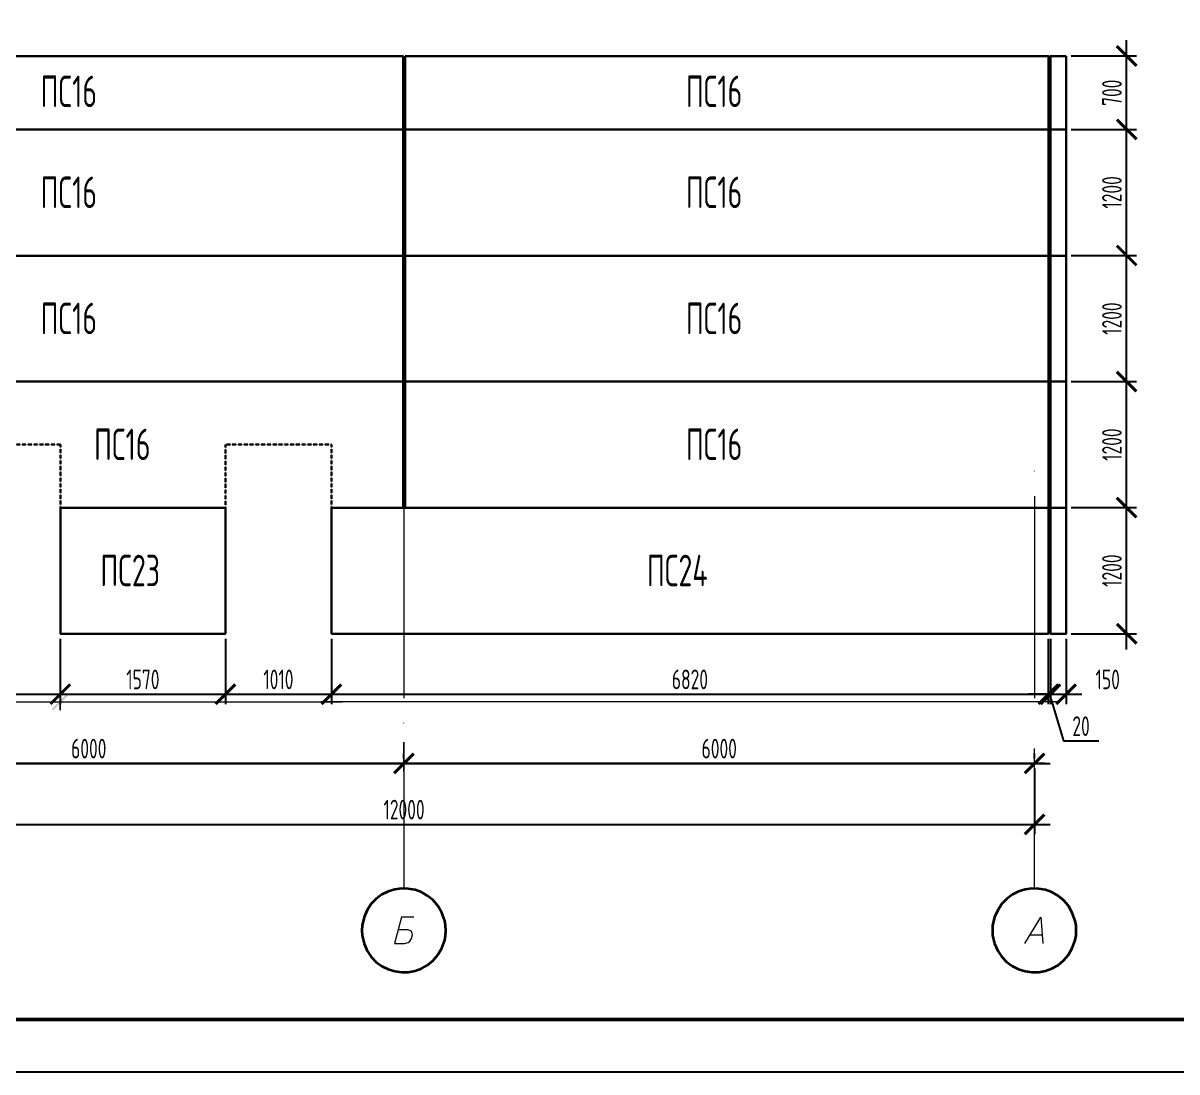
# Model space of a CAD drawing. Header units: millimetres. Extents: x 148937 to 2048786, y 870 to 351006.
# Drawn here: x 656503 to 667485, y 226991 to 236980 of the extents above; entities that cross this region are included whole.
import ezdxf
from ezdxf.enums import TextEntityAlignment as Align

# ---------------------------------------------------------------- set-up
doc = ezdxf.new("R2010")
doc.units = ezdxf.units.MM
doc.linetypes.add('_ШТР__2__1_', pattern=[3, 2, -1])
doc.layers.get('Defpoints').update_dxf_attribs({"color": 4})
doc.layers.add('PDF _Геометрия', color=7, linetype='Continuous')
doc.layers.add('PDF _Сплошная заливка', color=7, linetype='Continuous', true_color=0x007eff)
doc.layers.add('Размер', color=72, linetype='Continuous', lineweight=0)
doc.layers.add('Текстовые примечания', color=52, linetype='Continuous', lineweight=25)
doc.styles.add('_PP_Text Style', font='cs_gost2304.shx', dxfattribs={"width": 0.8})
doc.styles.add('М2.5', font='isocpeui.ttf', dxfattribs={"height": 2.5})
doc.styles.add('М3', font='isocpeui.ttf', dxfattribs={"height": 3})
doc.dimstyles.new('_PP_DIM Style', dxfattribs={"dimtxt": 2.5, "dimasz": 2.5, "dimexe": 1.25, "dimexo": 0.625, "dimtad": 1, "dimdec": 0, "dimrnd": 0.001, "dimtxsty": '_PP_Text Style', "dimblk": 'ARCHTICK', "dimcen": 2.5, "dimdle": 2, "dimadec": 0, "dimazin": 2, "dimtfac": 0.75, "dimtdec": 0, "dimtmove": 1, "dimatfit": 3, "dimfxl": 1, "dimtfill": 1, "dimtolj": 1, "dimarcsym": 0})

# ---------------------------------------------------------------- blocks, each defined once
blk = doc.blocks.new('_ArchTick')
at = {"color": 0, "linetype": 'ByBlock', "const_width": 0.15}
blk.add_lwpolyline([(-0.5, -0.5), (0.5, 0.5)], dxfattribs=at)
blk = doc.blocks.new('*D303')
at = {"layer": 'Defpoints', "color": 0, "ltscale": 75, "transparency": 16777216}
for p in [(666431, 232365), (667007, 232365), (666431, 231164)]:
    blk.add_point(p, dxfattribs=at)
at = {"layer": 'Размер', "color": 0, "lineweight": -2, "ltscale": 75, "transparency": 16777216}
for p, q in [((667007, 231014), (667007, 232515)), ((666478, 232365), (667101, 232365)), ((666478, 231164), (667101, 231164))]:
    blk.add_line(p, q, dxfattribs=at)
at = {"layer": 'Размер', "color": 0, "lineweight": -2, "ltscale": 75, "transparency": 16777216, "xscale": 187.5, "yscale": 187.5, "zscale": 187.5}
for p, rotation in [((667007, 232365), 90), ((667007, 231164), 270)]:
    blk.add_blockref('_ArchTick', p, dxfattribs=dict(at, rotation=rotation))
at = {"layer": 'Размер', "color": 0, "ltscale": 75, "transparency": 16777216, "insert": (666867, 231765), "char_height": 187.5, "attachment_point": 5, "rotation": 90, "style": '_PP_Text Style', "bg_fill": 3, "box_fill_scale": 1.1, "bg_fill_color": 256, "bg_fill_true_color": 13158600, "bg_fill_transparency": 0}
blk.add_mtext('\\A1;1200', dxfattribs=at)
blk = doc.blocks.new('*D304')
at = {"layer": 'Defpoints', "color": 0, "ltscale": 75, "transparency": 16777216}
for p in [(666431, 233565), (667007, 233565), (666431, 232365)]:
    blk.add_point(p, dxfattribs=at)
at = {"layer": 'Размер', "color": 0, "lineweight": -2, "ltscale": 75, "transparency": 16777216}
for p, q in [((667007, 232215), (667007, 233715)), ((666478, 233565), (667101, 233565)), ((666478, 232365), (667101, 232365))]:
    blk.add_line(p, q, dxfattribs=at)
at = {"layer": 'Размер', "color": 0, "lineweight": -2, "ltscale": 75, "transparency": 16777216, "xscale": 187.5, "yscale": 187.5, "zscale": 187.5}
for p, rotation in [((667007, 233565), 90), ((667007, 232365), 270)]:
    blk.add_blockref('_ArchTick', p, dxfattribs=dict(at, rotation=rotation))
at = {"layer": 'Размер', "color": 0, "ltscale": 75, "transparency": 16777216, "insert": (666867, 232965), "char_height": 187.5, "attachment_point": 5, "rotation": 90, "style": '_PP_Text Style', "bg_fill": 3, "box_fill_scale": 1.1, "bg_fill_color": 256, "bg_fill_true_color": 13158600, "bg_fill_transparency": 0}
blk.add_mtext('\\A1;1200', dxfattribs=at)
blk = doc.blocks.new('*D305')
at = {"layer": 'Defpoints', "color": 0, "ltscale": 75, "transparency": 16777216}
for p in [(666431, 234766), (667007, 234766), (666431, 233565)]:
    blk.add_point(p, dxfattribs=at)
at = {"layer": 'Размер', "color": 0, "lineweight": -2, "ltscale": 75, "transparency": 16777216}
for p, q in [((667007, 233415), (667007, 234916)), ((666478, 234766), (667101, 234766)), ((666478, 233565), (667101, 233565))]:
    blk.add_line(p, q, dxfattribs=at)
at = {"layer": 'Размер', "color": 0, "lineweight": -2, "ltscale": 75, "transparency": 16777216, "xscale": 187.5, "yscale": 187.5, "zscale": 187.5}
for p, rotation in [((667007, 234766), 90), ((667007, 233565), 270)]:
    blk.add_blockref('_ArchTick', p, dxfattribs=dict(at, rotation=rotation))
at = {"layer": 'Размер', "color": 0, "ltscale": 75, "transparency": 16777216, "insert": (666867, 234165), "char_height": 187.5, "attachment_point": 5, "rotation": 90, "style": '_PP_Text Style', "bg_fill": 3, "box_fill_scale": 1.1, "bg_fill_color": 256, "bg_fill_true_color": 13158600, "bg_fill_transparency": 0}
blk.add_mtext('\\A1;1200', dxfattribs=at)
blk = doc.blocks.new('*D306')
at = {"layer": 'Defpoints', "color": 0, "ltscale": 75, "transparency": 16777216}
for p in [(666431, 235967), (667007, 235967), (666431, 234766)]:
    blk.add_point(p, dxfattribs=at)
at = {"layer": 'Размер', "color": 0, "lineweight": -2, "ltscale": 75, "transparency": 16777216}
for p, q in [((667007, 234616), (667007, 236117)), ((666478, 235967), (667101, 235967)), ((666478, 234766), (667101, 234766))]:
    blk.add_line(p, q, dxfattribs=at)
at = {"layer": 'Размер', "color": 0, "lineweight": -2, "ltscale": 75, "transparency": 16777216, "xscale": 187.5, "yscale": 187.5, "zscale": 187.5}
for p, rotation in [((667007, 235967), 90), ((667007, 234766), 270)]:
    blk.add_blockref('_ArchTick', p, dxfattribs=dict(at, rotation=rotation))
at = {"layer": 'Размер', "color": 0, "ltscale": 75, "transparency": 16777216, "insert": (666867, 235367), "char_height": 187.5, "attachment_point": 5, "rotation": 90, "style": '_PP_Text Style', "bg_fill": 3, "box_fill_scale": 1.1, "bg_fill_color": 256, "bg_fill_true_color": 13158600, "bg_fill_transparency": 0}
blk.add_mtext('\\A1;1200', dxfattribs=at)
blk = doc.blocks.new('*D307')
at = {"layer": 'Defpoints', "color": 0, "ltscale": 75, "transparency": 16777216}
for p in [(666431, 236666), (667007, 236666), (666431, 235967)]:
    blk.add_point(p, dxfattribs=at)
at = {"layer": 'Размер', "color": 0, "lineweight": -2, "ltscale": 75, "transparency": 16777216}
for p, q in [((667007, 235817), (667007, 236816)), ((666478, 236666), (667101, 236666)), ((666478, 235967), (667101, 235967))]:
    blk.add_line(p, q, dxfattribs=at)
at = {"layer": 'Размер', "color": 0, "lineweight": -2, "ltscale": 75, "transparency": 16777216, "xscale": 187.5, "yscale": 187.5, "zscale": 187.5}
for p, rotation in [((667007, 236666), 90), ((667007, 235967), 270)]:
    blk.add_blockref('_ArchTick', p, dxfattribs=dict(at, rotation=rotation))
at = {"layer": 'Размер', "color": 0, "ltscale": 75, "transparency": 16777216, "insert": (666867, 236316), "char_height": 187.5, "attachment_point": 5, "rotation": 90, "style": '_PP_Text Style', "bg_fill": 3, "box_fill_scale": 1.1, "bg_fill_color": 256, "bg_fill_true_color": 13158600, "bg_fill_transparency": 0}
blk.add_mtext('\\A1;700', dxfattribs=at)
blk = doc.blocks.new('*D252')
at = {"layer": 'Defpoints', "color": 0, "ltscale": 75, "transparency": 16777216}
for p in [(654128, 229931), (660128, 229929), (660128, 229929)]:
    blk.add_point(p, dxfattribs=at)
at = {"layer": 'Размер', "color": 0, "lineweight": -2, "ltscale": 75, "transparency": 16777216}
for p, q in [((660128, 229976), (660128, 230023)), ((653978, 229929), (660278, 229929)), ((654128, 229884), (654128, 229836))]:
    blk.add_line(p, q, dxfattribs=at)
at = {"layer": 'Размер', "color": 0, "lineweight": -2, "ltscale": 75, "transparency": 16777216, "xscale": 187.5, "yscale": 187.5, "zscale": 187.5, "rotation": 180}
blk.add_blockref('_ArchTick', (654128, 229929), dxfattribs=at)
at = {"layer": 'Размер', "color": 0, "lineweight": -2, "ltscale": 75, "transparency": 16777216, "xscale": 187.5, "yscale": 187.5, "zscale": 187.5}
blk.add_blockref('_ArchTick', (660128, 229929), dxfattribs=at)
at = {"layer": 'Размер', "color": 0, "ltscale": 75, "transparency": 16777216, "insert": (657128, 230070), "char_height": 187.5, "attachment_point": 5, "style": '_PP_Text Style', "bg_fill": 3, "box_fill_scale": 1.1, "bg_fill_color": 256, "bg_fill_true_color": 13158600, "bg_fill_transparency": 0}
blk.add_mtext('\\A1;6000', dxfattribs=at)
blk = doc.blocks.new('*D308')
at = {"layer": 'Defpoints', "color": 0, "ltscale": 75, "transparency": 16777216}
for p in [(660128, 229929), (666130, 229929), (666130, 229929)]:
    blk.add_point(p, dxfattribs=at)
at = {"layer": 'Размер', "color": 0, "lineweight": -2, "ltscale": 75, "transparency": 16777216}
for p, q in [((660128, 229976), (660128, 230023)), ((666130, 229976), (666130, 230023)), ((659978, 229929), (666280, 229929))]:
    blk.add_line(p, q, dxfattribs=at)
at = {"layer": 'Размер', "color": 0, "lineweight": -2, "ltscale": 75, "transparency": 16777216, "xscale": 187.5, "yscale": 187.5, "zscale": 187.5, "rotation": 180}
blk.add_blockref('_ArchTick', (660128, 229929), dxfattribs=at)
at = {"layer": 'Размер', "color": 0, "lineweight": -2, "ltscale": 75, "transparency": 16777216, "xscale": 187.5, "yscale": 187.5, "zscale": 187.5}
blk.add_blockref('_ArchTick', (666130, 229929), dxfattribs=at)
at = {"layer": 'Размер', "color": 0, "ltscale": 75, "transparency": 16777216, "insert": (663129, 230070), "char_height": 187.5, "attachment_point": 5, "style": '_PP_Text Style', "bg_fill": 3, "box_fill_scale": 1.1, "bg_fill_color": 256, "bg_fill_true_color": 13158600, "bg_fill_transparency": 0}
blk.add_mtext('\\A1;6000', dxfattribs=at)
blk = doc.blocks.new('*D309')
at = {"layer": 'Defpoints', "color": 0, "ltscale": 75, "transparency": 16777216}
for p in [(654128, 229929), (666130, 229929), (666130, 229348)]:
    blk.add_point(p, dxfattribs=at)
at = {"layer": 'Размер', "color": 0, "lineweight": -2, "ltscale": 75, "transparency": 16777216}
for p, q in [((654128, 229882), (654128, 229254)), ((666130, 229882), (666130, 229254)), ((653978, 229348), (666280, 229348))]:
    blk.add_line(p, q, dxfattribs=at)
at = {"layer": 'Размер', "color": 0, "lineweight": -2, "ltscale": 75, "transparency": 16777216, "xscale": 187.5, "yscale": 187.5, "zscale": 187.5, "rotation": 180}
blk.add_blockref('_ArchTick', (654128, 229348), dxfattribs=at)
at = {"layer": 'Размер', "color": 0, "lineweight": -2, "ltscale": 75, "transparency": 16777216, "xscale": 187.5, "yscale": 187.5, "zscale": 187.5}
blk.add_blockref('_ArchTick', (666130, 229348), dxfattribs=at)
at = {"layer": 'Размер', "color": 0, "ltscale": 75, "transparency": 16777216, "insert": (660129, 229489), "char_height": 187.5, "attachment_point": 5, "style": '_PP_Text Style', "bg_fill": 3, "box_fill_scale": 1.1, "bg_fill_color": 256, "bg_fill_true_color": 13158600, "bg_fill_transparency": 0}
blk.add_mtext('\\A1;12000', dxfattribs=at)
blk = doc.blocks.new('*D312')
at = {"layer": 'Defpoints', "color": 0, "ltscale": 75, "transparency": 16777216}
for p in [(658428, 231164), (659438, 231164), (659438, 230588)]:
    blk.add_point(p, dxfattribs=at)
at = {"layer": 'Размер', "color": 0, "lineweight": -2, "ltscale": 75, "transparency": 16777216}
for p, q in [((658428, 231117), (658428, 230494)), ((659438, 231117), (659438, 230494)), ((658278, 230588), (659588, 230588))]:
    blk.add_line(p, q, dxfattribs=at)
at = {"layer": 'Размер', "color": 0, "lineweight": -2, "ltscale": 75, "transparency": 16777216, "xscale": 187.5, "yscale": 187.5, "zscale": 187.5, "rotation": 180}
blk.add_blockref('_ArchTick', (658428, 230588), dxfattribs=at)
at = {"layer": 'Размер', "color": 0, "lineweight": -2, "ltscale": 75, "transparency": 16777216, "xscale": 187.5, "yscale": 187.5, "zscale": 187.5}
blk.add_blockref('_ArchTick', (659438, 230588), dxfattribs=at)
at = {"layer": 'Размер', "color": 0, "ltscale": 75, "transparency": 16777216, "insert": (658933, 230729), "char_height": 187.5, "attachment_point": 5, "style": '_PP_Text Style', "bg_fill": 3, "box_fill_scale": 1.1, "bg_fill_color": 256, "bg_fill_true_color": 13158600, "bg_fill_transparency": 0}
blk.add_mtext('\\A1;1010', dxfattribs=at)
blk = doc.blocks.new('*D313')
at = {"layer": 'Defpoints', "color": 0, "ltscale": 75, "transparency": 16777216}
for p in [(659438, 231164), (666261, 231164), (666261, 230588)]:
    blk.add_point(p, dxfattribs=at)
at = {"layer": 'Размер', "color": 0, "lineweight": -2, "ltscale": 75, "transparency": 16777216}
for p, q in [((659438, 231117), (659438, 230494)), ((666261, 231117), (666261, 230494)), ((659288, 230588), (666411, 230588))]:
    blk.add_line(p, q, dxfattribs=at)
at = {"layer": 'Размер', "color": 0, "lineweight": -2, "ltscale": 75, "transparency": 16777216, "xscale": 187.5, "yscale": 187.5, "zscale": 187.5, "rotation": 180}
blk.add_blockref('_ArchTick', (659438, 230588), dxfattribs=at)
at = {"layer": 'Размер', "color": 0, "lineweight": -2, "ltscale": 75, "transparency": 16777216, "xscale": 187.5, "yscale": 187.5, "zscale": 187.5}
blk.add_blockref('_ArchTick', (666261, 230588), dxfattribs=at)
at = {"layer": 'Размер', "color": 0, "ltscale": 75, "transparency": 16777216, "insert": (662850, 230729), "char_height": 187.5, "attachment_point": 5, "style": '_PP_Text Style', "bg_fill": 3, "box_fill_scale": 1.1, "bg_fill_color": 256, "bg_fill_true_color": 13158600, "bg_fill_transparency": 0}
blk.add_mtext('\\A1;6820', dxfattribs=at)
blk = doc.blocks.new('*D314')
at = {"layer": 'Defpoints', "color": 0, "ltscale": 75, "transparency": 16777216}
for p in [(666261, 231164), (666281, 231164), (666281, 230588)]:
    blk.add_point(p, dxfattribs=at)
at = {"layer": 'Размер', "color": 0, "lineweight": -2, "ltscale": 75, "transparency": 16777216}
for p, q in [((666261, 231117), (666261, 230494)), ((666281, 231117), (666281, 230494)), ((666261, 230588), (666074, 230588)), ((666261, 230588), (666281, 230588)), ((666261, 230588), (666281, 230588)), ((666271, 230588), (666405, 230143)), ((666281, 230588), (666468, 230588)), ((666405, 230143), (666741, 230143))]:
    blk.add_line(p, q, dxfattribs=at)
at = {"layer": 'Размер', "color": 0, "lineweight": -2, "ltscale": 75, "transparency": 16777216, "xscale": 187.5, "yscale": 187.5, "zscale": 187.5}
blk.add_blockref('_ArchTick', (666261, 230588), dxfattribs=at)
at = {"layer": 'Размер', "color": 0, "lineweight": -2, "ltscale": 75, "transparency": 16777216, "xscale": 187.5, "yscale": 187.5, "zscale": 187.5, "rotation": 180}
blk.add_blockref('_ArchTick', (666281, 230588), dxfattribs=at)
at = {"layer": 'Размер', "color": 0, "ltscale": 75, "transparency": 16777216, "insert": (666573, 230284), "char_height": 187.5, "attachment_point": 5, "style": '_PP_Text Style', "bg_fill": 3, "box_fill_scale": 1.1, "bg_fill_color": 256, "bg_fill_true_color": 13158600, "bg_fill_transparency": 0}
blk.add_mtext('\\A1;20', dxfattribs=at)
blk = doc.blocks.new('*D254')
at = {"layer": 'Defpoints', "color": 0, "ltscale": 75, "transparency": 16777216}
for p in [(666281, 231164), (666431, 231164), (666431, 230588)]:
    blk.add_point(p, dxfattribs=at)
at = {"layer": 'Размер', "color": 0, "lineweight": -2, "ltscale": 75, "transparency": 16777216}
for p, q in [((666281, 231117), (666281, 230494)), ((666431, 231117), (666431, 230494)), ((666131, 230588), (666581, 230588))]:
    blk.add_line(p, q, dxfattribs=at)
at = {"layer": 'Размер', "color": 0, "lineweight": -2, "ltscale": 75, "transparency": 16777216, "xscale": 187.5, "yscale": 187.5, "zscale": 187.5, "rotation": 180}
blk.add_blockref('_ArchTick', (666281, 230588), dxfattribs=at)
at = {"layer": 'Размер', "color": 0, "lineweight": -2, "ltscale": 75, "transparency": 16777216, "xscale": 187.5, "yscale": 187.5, "zscale": 187.5}
blk.add_blockref('_ArchTick', (666431, 230588), dxfattribs=at)
at = {"layer": 'Размер', "color": 0, "ltscale": 75, "transparency": 16777216, "insert": (666827, 230729), "char_height": 187.5, "attachment_point": 5, "style": '_PP_Text Style', "bg_fill": 3, "box_fill_scale": 1.1, "bg_fill_color": 256, "bg_fill_true_color": 13158600, "bg_fill_transparency": 0}
blk.add_mtext('\\A1;150', dxfattribs=at)
blk = doc.blocks.new('*D315')
at = {"layer": 'Defpoints', "color": 0, "ltscale": 75, "transparency": 16777216}
for p in [(654547, 231164), (656857, 231164), (656857, 230588)]:
    blk.add_point(p, dxfattribs=at)
at = {"layer": 'Размер', "color": 0, "lineweight": -2, "ltscale": 75, "transparency": 16777216}
for p, q in [((654547, 231117), (654547, 230494)), ((656857, 231117), (656857, 230494)), ((654397, 230588), (657007, 230588))]:
    blk.add_line(p, q, dxfattribs=at)
at = {"layer": 'Размер', "color": 0, "lineweight": -2, "ltscale": 75, "transparency": 16777216, "xscale": 187.5, "yscale": 187.5, "zscale": 187.5, "rotation": 180}
blk.add_blockref('_ArchTick', (654547, 230588), dxfattribs=at)
at = {"layer": 'Размер', "color": 0, "lineweight": -2, "ltscale": 75, "transparency": 16777216, "xscale": 187.5, "yscale": 187.5, "zscale": 187.5}
blk.add_blockref('_ArchTick', (656857, 230588), dxfattribs=at)
at = {"layer": 'Размер', "color": 0, "ltscale": 75, "transparency": 16777216, "insert": (655702, 230729), "char_height": 187.5, "attachment_point": 5, "style": '_PP_Text Style', "bg_fill": 3, "box_fill_scale": 1.1, "bg_fill_color": 256, "bg_fill_true_color": 13158600, "bg_fill_transparency": 0}
blk.add_mtext('\\A1;2310', dxfattribs=at)
blk = doc.blocks.new('*D316')
at = {"layer": 'Defpoints', "color": 0, "ltscale": 75, "transparency": 16777216}
for p in [(656857, 231164), (658428, 231164), (658428, 230588)]:
    blk.add_point(p, dxfattribs=at)
at = {"layer": 'Размер', "color": 0, "lineweight": -2, "ltscale": 75, "transparency": 16777216}
for p, q in [((656857, 231117), (656857, 230494)), ((658428, 231117), (658428, 230494)), ((656707, 230588), (658578, 230588))]:
    blk.add_line(p, q, dxfattribs=at)
at = {"layer": 'Размер', "color": 0, "lineweight": -2, "ltscale": 75, "transparency": 16777216, "xscale": 187.5, "yscale": 187.5, "zscale": 187.5, "rotation": 180}
blk.add_blockref('_ArchTick', (656857, 230588), dxfattribs=at)
at = {"layer": 'Размер', "color": 0, "lineweight": -2, "ltscale": 75, "transparency": 16777216, "xscale": 187.5, "yscale": 187.5, "zscale": 187.5}
blk.add_blockref('_ArchTick', (658428, 230588), dxfattribs=at)
at = {"layer": 'Размер', "color": 0, "ltscale": 75, "transparency": 16777216, "insert": (657643, 230729), "char_height": 187.5, "attachment_point": 5, "style": '_PP_Text Style', "bg_fill": 3, "box_fill_scale": 1.1, "bg_fill_color": 256, "bg_fill_true_color": 13158600, "bg_fill_transparency": 0}
blk.add_mtext('\\A1;1570', dxfattribs=at)
blk = doc.blocks.new('*U427')
blk.add_lwpolyline([(0, 0), (594, 0), (594, 420), (0, 420)], close=True)
at = {"const_width": 0.35}
blk.add_lwpolyline([(20, 5), (589, 5), (589, 415), (20, 415)], close=True, dxfattribs=at)
at = {"style": 'М2.5'}
for tag, height, p in [('ГРАФА_ЗАКАЗЧИК', 2.5, (474.05, 55)), ('ГРАФА_10Ф3-1', 2.5, (405, 32.5)), ('ГРАФА_13Ф3-1', 2.5, (460, 32.5)), ('ГРАФА_10Ф3-2', 2.5, (405, 27.5)), ('ГРАФА_13Ф3-2', 2.5, (460, 27.5)), ('ГРАФА_10Ф3-3', 2.5, (405, 22.5)), ('ГРАФА_13Ф3-3', 2.5, (460, 22.5)), ('ГРАФА_10Ф3-4', 2.5, (405, 17.5)), ('ГРАФА_13Ф3-4', 2.5, (460, 17.5)), ('ГРАФА_10Ф3-5', 2.5, (405, 12.5)), ('ГРАФА_13Ф3-5', 2.5, (460, 12.5)), ('ГРАФА_10Ф3-6', 2.5, (405, 7.5)), ('ГРАФА_13Ф3-6', 2.5, (460, 7.5)), ('СВОЙСТВА_2', 3, (549.57, 2.5)), ('ФОРМАТ', 3, (527.51, 2.5))]:
    blk.add_attdef(tag, text='', height=height, dxfattribs=at).set_placement(p, align=Align.MIDDLE_LEFT)
at = {"style": 'М3'}
for tag, p in [('ГРАФА_1Ф3', (529, 55)), ('ГРАФА_6Ф3', (546.5, 25)), ('ГРАФА_7Ф3', (562.5, 25)), ('ГРАФА_8Ф3', (580, 25))]:
    blk.add_attdef(tag, text='', height=3, dxfattribs=at).set_placement(p, align=Align.MIDDLE_CENTER)
at = {"lineweight": 30, "flags": 104}
for tag, height, p in [('ГРАФА_2Ф3', 2.4, (529, 42.5)), ('ГРАФА_3Ф3', 2.5, (504, 27.5)), ('ГРАФА_4Ф3', 2.5, (504, 12.5))]:
    blk.add_attdef(tag, text='', height=height, dxfattribs=at).set_placement(p, align=Align.MIDDLE_CENTER)

msp = doc.modelspace()

# ---------------------------------------------------------------- linework, layer by layer
at = {"layer": 'PDF _Геометрия', "color": 7, "lineweight": 30}
for points in [[(653997.13572, 236665.62297), (653997.13572, 235965.05002), (660119.62792, 235965.05002), (660119.62792, 236665.62297)], [(660138.96812, 236665.62297), (660138.96812, 235965.05002), (666261.46031, 235965.05002), (666261.46031, 236665.62297)], [(666431.23292, 236665.62297), (666431.23292, 235965.05002), (666280.80314, 235965.05002), (666280.80314, 236665.62297)], [(653997.13572, 235965.04975), (653997.13572, 234763.76046), (660119.62792, 234763.76046), (660119.62792, 235965.04975)], [(660138.96812, 235965.04975), (660138.96812, 234763.76046), (666261.46031, 234763.76046), (666261.46031, 235965.04975)], [(666431.23292, 235965.04975), (666431.23292, 234763.76046), (666280.80314, 234763.76046), (666280.80314, 235965.04975)], [(653997.13572, 234763.76006), (653997.13572, 233564.6198), (660119.62792, 233564.6198), (660119.62792, 234763.76006)], [(660138.96812, 234763.76006), (660138.96812, 233564.6198), (666261.46031, 233564.6198), (666261.46031, 234763.76006)], [(666431.23292, 234763.76006), (666431.23292, 233564.6198), (666280.80314, 233564.6198), (666280.80314, 234763.76006)], [(660138.96812, 233564.62062), (660138.96812, 232363.33133), (666261.46031, 232363.33133), (666261.46031, 233564.62062)], [(666431.23292, 233564.62062), (666431.23292, 232363.33133), (666280.80314, 232363.33133), (666280.80314, 233564.62062)], [(656857.45005, 232363.33094), (656857.45005, 231164.19068), (658428.36681, 231164.19068), (658428.36681, 232363.33094)], [(659438.39741, 232363.33094), (659438.39741, 231164.19068), (666261.46252, 231164.19068), (666261.46252, 232363.33094)], [(666431.23292, 232363.33094), (666431.23292, 231164.19068), (666280.80314, 231164.19068), (666280.80314, 232363.33094)]]:
    msp.add_lwpolyline(points, close=True, dxfattribs=at)
at = {"layer": 'PDF _Геометрия', "color": 7, "lineweight": 5}
for points in [[(660128.22576, 234288.8318), (660128.22576, 232954.3048)], [(660128.22576, 232713.61669), (660128.22576, 232715.76568)], [(666130.37248, 232713.61669), (666130.37248, 232715.76568)], [(660128.22576, 232472.93014), (660128.22576, 230551.72696)], [(666130.37248, 232472.93014), (666130.37248, 230551.72696)], [(660127.0532, 230313.34593), (660127.0532, 230315.49452)]]:
    msp.add_lwpolyline(points, dxfattribs=at)
at = {"layer": 'PDF _Геометрия', "color": 7, "lineweight": 30}
for points in [[(659438.39741, 232363.33133), (660119.62942, 232363.33133), (660119.62942, 233564.62062), (653997.13737, 233564.62062), (653997.13737, 232363.33133), (654547.28057, 232363.33133)], [(656857.45005, 232363.33133), (658428.36681, 232363.33133)], [(656857.45005, 231164.19068), (656857.45005, 232363.33094)], [(658428.36884, 232363.33094), (658428.36884, 231164.19068)], [(659438.39741, 231164.19068), (659438.39741, 232363.33094)]]:
    msp.add_lwpolyline(points, dxfattribs=at)
at = {"layer": 'PDF _Геометрия', "color": 7, "linetype": '_ШТР__2__1_', "lineweight": 30}
for points in [[(656857.45005, 232363.33094), (656857.45005, 232965.05003), (654547.2784, 232965.05003), (654547.2784, 232363.33094)], [(659438.39741, 232363.33094), (659438.39741, 232965.05003), (658428.36884, 232965.05003), (658428.36884, 232363.33094)]]:
    msp.add_lwpolyline(points, dxfattribs=at)
at = {"layer": 'PDF _Геометрия', "color": 7, "lineweight": 9}
msp.add_lwpolyline([(660128.22576, 229851.15306), (660128.22576, 230130.52266)], close=True, dxfattribs=at)
at = {"layer": 'PDF _Геометрия', "color": 7, "lineweight": 15}
for points in [[(660221.58762, 228463.40381), (660103.41479, 228463.40381), (660036.80828, 228214.16656), (660133.49514, 228214.16656), (660167.87269, 228224.90954), (660182.91287, 228237.80113), (660200.10165, 228261.43569), (660208.69604, 228295.81324), (660204.39884, 228321.59641), (660197.95305, 228332.33939), (660167.87269, 228345.23098), (660071.18583, 228345.23098)], [(666037.84118, 228214.16687), (666190.39156, 228463.40411), (666209.72894, 228214.16687)], [(666091.5561, 228295.81351), (666198.98595, 228295.81351)]]:
    msp.add_lwpolyline(points, dxfattribs=at)
at = {"layer": 'PDF _Геометрия', "color": 7, "lineweight": 35}
for points in [[(659729.55961, 228386.05502), (659727.41102, 228338.78588), (659729.55961, 228291.51675)], [(660515.9461, 228246.39621), (660524.54049, 228291.51675), (660526.68909, 228338.78588), (660524.54049, 228386.05502), (660515.9461, 228431.17555)], [(665730.59374, 228386.05502), (665728.44514, 228338.78588), (665730.59374, 228291.51675)], [(666516.98023, 228246.39621), (666525.57461, 228291.51675), (666527.72321, 228338.78588), (666525.57461, 228386.05502), (666516.98023, 228431.17555)]]:
    msp.add_lwpolyline(points, dxfattribs=at)
for points in [[(660515.9461, 228431.17555), (660398.2388, 228864.15365), (659797.88503, 228828.88085), (659729.55961, 228386.05502)], [(666516.98023, 228431.17555), (666399.27292, 228864.15365), (665798.91916, 228828.88085), (665730.59374, 228386.05502)], [(659729.55961, 228291.51675), (659797.88503, 227848.69092), (660398.2388, 227813.41812), (660515.9461, 228246.39621)], [(665730.59374, 228291.51675), (665798.91916, 227848.69092), (666399.27292, 227813.41812), (666516.98023, 228246.39621)]]:
    msp.add_open_spline(points, degree=3, dxfattribs=at)
at = {"layer": 'PDF _Сплошная заливка', "color": 7, "lineweight": 9, "transparency": 33554559}
for points in [[(660196.99086, 230014.47718), (660061.60406, 229846.85542), (660046.56108, 229864.04739)], [(660046.56283, 229864.04696), (660061.60581, 229846.85498), (660196.99261, 230014.47674)], [(660061.60301, 229846.85568), (660196.98981, 230014.47744), (660212.03279, 229997.28546)], [(660212.03541, 229997.2859), (660196.99243, 230014.47788), (660061.60563, 229846.85612)]]:
    msp.add_solid(points, dxfattribs=at)

# ---------------------------------------------------------------- texts
at = {"layer": 'Текстовые примечания', "color": 7, "ltscale": 75, "char_height": 300, "attachment_point": 5, "style": '_PP_Text Style'}
for s, insert in [('\\pxqc;ПС16', (656937.70379, 236329.24506)), ('\\pxqc;ПС16', (663079.53618, 236329.24506)), ('\\pxqc;ПС16', (656937.70379, 235367.95659)), ('\\pxqc;ПС16', (663079.53618, 235367.95659)), ('\\pxqc;ПС16', (656937.70379, 234166.66799)), ('\\pxqc;ПС16', (663079.53618, 234166.66799)), ('\\pxqc;ПС16', (657446.70379, 232967.52855)), ('\\pxqc;ПС16', (663079.53618, 232967.52855)), ('\\pxqc;ПС23', (657522.2304, 231766.23811)), ('\\pxqc;ПС24', (662729.25193, 231766.23811))]:
    msp.add_mtext_dynamic_manual_height_columns(s, width=891.7464151, gutter_width=75, heights=[1198.7105], dxfattribs=dict(at, insert=insert))

# ---------------------------------------------------------------- next in the draw order: dimensions: what is measured, and where the dimension line sits
at = {"layer": 'Размер', "color": 7, "ltscale": 75}
dim = msp.add_linear_dim(base=(667007.22576, 232365.48029), p1=(666431.23292, 231164.19182), p2=(666431.23292, 232365.48029), angle=90, text='1200', dimstyle='_PP_DIM Style', override={"dimscale": 75}, dxfattribs=at)
dim.commit()
dim.dimension.update_dxf_attribs({"geometry": '*D303', "text_midpoint": (666866.60076, 231764.83606)})
for base, p1, p2, picture, middle in [((656857.45005, 230588.23642), (654547.2784, 231164.19068), (656857.45005, 231164.19068), '*D315', (655702.36423, 230728.86142)), ((660128.22576, 229929.33683), (654128.22576, 229930.66534), (660128.22576, 229929.33683), '*D252', (657128.22576, 230069.96183))]:
    dim = msp.add_linear_dim(base=base, p1=p1, p2=p2, dimstyle='_PP_DIM Style', override={"dimscale": 75}, dxfattribs=at)
    dim.commit()
    dim.dimension.update_dxf_attribs({"geometry": picture, "text_midpoint": middle})
dim = msp.add_linear_dim(base=(659438.39741, 230588.23642), p1=(658428.36681, 231164.19182), p2=(659438.39741, 231164.19182), text='1010', dimstyle='_PP_DIM Style', override={"dimscale": 75}, dxfattribs=at)
dim.commit()
dim.dimension.update_dxf_attribs({"geometry": '*D312', "text_midpoint": (658933.38211, 230728.86142)})

# ---------------------------------------------------------------- next in the draw order: dimensions: what is measured, and where the dimension line sits
dim = msp.add_linear_dim(base=(667007.22576, 233564.62055), p1=(666431.23292, 232365.48029), p2=(666431.23292, 233564.62055), angle=90, text='1200', dimstyle='_PP_DIM Style', override={"dimscale": 75}, dxfattribs=at)
dim.commit()
dim.dimension.update_dxf_attribs({"geometry": '*D304', "text_midpoint": (666866.60076, 232965.05042)})
for base, p1, p2, text, picture, middle in [((658428.36884, 230588.23642), (656857.45005, 231164.19182), (658428.36884, 231164.19182), '1570', '*D316', (657642.90944, 230728.86142)), ((666261.46252, 230588.23642), (659438.39741, 231164.19182), (666261.46252, 231164.19112), '6820', '*D313', (662849.92996, 230728.86142)), ((666130.37248, 229929.33683), (660128.2224, 229929.33683), (666130.37248, 229929.33683), '6000', '*D308', (663129.29744, 230069.96183))]:
    dim = msp.add_linear_dim(base=base, p1=p1, p2=p2, text=text, dimstyle='_PP_DIM Style', override={"dimscale": 75}, dxfattribs=at)
    dim.commit()
    dim.dimension.update_dxf_attribs({"geometry": picture, "text_midpoint": middle})

# ---------------------------------------------------------------- next in the draw order: linework, layer by layer
at = {"layer": 'PDF _Геометрия', "color": 7, "lineweight": 9}
msp.add_lwpolyline([(656856.88617, 230435.816), (656856.88617, 230715.1336)], close=True, dxfattribs=at)
for points in [[(654446.1623, 230515.31347), (656957.87211, 230515.31347)], [(656758.05036, 230515.31347), (658528.49422, 230515.31347)], [(658326.52789, 230515.31347), (659538.33658, 230515.31347)]]:
    msp.add_lwpolyline(points, dxfattribs=at)
at = {"layer": 'PDF _Сплошная заливка', "color": 7, "lineweight": 9, "transparency": 33554559}
for points in [[(656775.23843, 230448.70749), (656790.27861, 230433.66731), (656923.49162, 230599.10928)], [(656923.49215, 230599.10972), (656790.27914, 230433.66775), (656775.23896, 230448.70793)], [(656790.28019, 230433.66793), (656923.4932, 230599.10989), (656940.68197, 230584.06971)], [(656940.6846, 230584.06906), (656923.49582, 230599.10924), (656790.28281, 230433.66727)]]:
    msp.add_solid(points, dxfattribs=at)

# ---------------------------------------------------------------- next in the draw order: dimensions: what is measured, and where the dimension line sits
at = {"layer": 'Размер', "color": 7, "ltscale": 75}
dim = msp.add_linear_dim(base=(667007.22576, 234765.90915), p1=(666431.23292, 233564.62055), p2=(666431.23292, 234765.90915), angle=90, text='1200', dimstyle='_PP_DIM Style', override={"dimscale": 75}, dxfattribs=at)
dim.commit()
dim.dimension.update_dxf_attribs({"geometry": '*D305', "text_midpoint": (666866.60076, 234165.26485)})
for base, p1, p2, text, picture, middle in [((666280.80314, 230588.23642), (666261.46252, 231164.19112), (666280.80314, 231164.19182), '20', '*D314', (666451.60158, 230283.54892)), ((666130.37248, 229347.91074), (654128.22576, 229929.33683), (666130.37248, 229929.33683), '12000', '*D309', (660129.29912, 229488.53574))]:
    dim = msp.add_linear_dim(base=base, p1=p1, p2=p2, text=text, dimstyle='_PP_DIM Style', override={"dimscale": 75}, dxfattribs=at)
    dim.commit()
    dim.dimension.update_dxf_attribs({"geometry": picture, "text_midpoint": middle})

# ---------------------------------------------------------------- next in the draw order: linework, layer by layer
at = {"layer": 'PDF _Геометрия', "color": 7, "lineweight": 9}
msp.add_lwpolyline([(660127.0532, 229851.39736), (660127.0532, 230130.71497)], close=True, dxfattribs=at)
at = {"layer": 'PDF _Геометрия', "color": 7, "lineweight": 5}
for points in [[(660127.0532, 230072.70302), (660127.0532, 228738.42438)], [(666128.08295, 230072.70302), (666128.08295, 228738.42438)]]:
    msp.add_lwpolyline(points, dxfattribs=at)
at = {"layer": 'PDF _Геометрия', "color": 7, "lineweight": 9}
for points in [[(660228.03533, 229930.89593), (654027.18435, 229930.89593)], [(666229.06509, 229930.89593), (660028.2141, 229930.89593)]]:
    msp.add_lwpolyline(points, dxfattribs=at)
at = {"layer": 'PDF _Сплошная заливка', "color": 7, "lineweight": 9, "transparency": 33554559}
for points in [[(660195.8055, 230014.69108), (660060.44389, 229849.24911), (660045.40372, 229864.28929)], [(660045.40546, 229864.28886), (660060.44564, 229849.24868), (660195.80725, 230014.69064)], [(660060.44285, 229849.24929), (660195.80445, 230014.69125), (660210.84463, 229997.50248)], [(660210.84726, 229997.503), (660195.80708, 230014.69178), (660060.44547, 229849.24981)]]:
    msp.add_solid(points, dxfattribs=at)

# ---------------------------------------------------------------- next in the draw order: dimensions: what is measured, and where the dimension line sits
at = {"layer": 'Размер', "color": 7, "ltscale": 75}
dim = msp.add_linear_dim(base=(667007.22576, 235967.19898), p1=(666431.23292, 234765.90915), p2=(666431.23292, 235967.19898), angle=90, text='1200', dimstyle='_PP_DIM Style', override={"dimscale": 75}, dxfattribs=at)
dim.commit()
dim.dimension.update_dxf_attribs({"geometry": '*D306', "text_midpoint": (666866.60076, 235366.55406)})
dim = msp.add_linear_dim(base=(666431.23292, 230588.23642), p1=(666280.80314, 231164.19182), p2=(666431.23292, 231164.19182), dimstyle='_PP_DIM Style', override={"dimscale": 75}, dxfattribs=at)
dim.commit()
dim.dimension.update_dxf_attribs({"geometry": '*D254', "text_midpoint": (666827.22576, 230588.23642), "dimtype": 160})

# ---------------------------------------------------------------- next in the draw order: linework, layer by layer
at = {"layer": 'PDF _Геометрия', "color": 7, "lineweight": 9}
msp.add_lwpolyline([(666357.9844, 230515.31347), (659338.51797, 230515.31347)], dxfattribs=at)

# ---------------------------------------------------------------- next in the draw order: dimensions: what is measured, and where the dimension line sits
at = {"layer": 'Размер', "color": 7, "ltscale": 75}
dim = msp.add_linear_dim(base=(667007.22576, 236665.62297), p1=(666431.23292, 235967.19898), p2=(666431.23292, 236665.62297), angle=90, text='700', dimstyle='_PP_DIM Style', override={"dimscale": 75}, dxfattribs=at)
dim.commit()
dim.dimension.update_dxf_attribs({"geometry": '*D307', "text_midpoint": (666866.60076, 236316.41098)})

# ---------------------------------------------------------------- next in the draw order: block references
at = {"xscale": 100, "yscale": 100, "zscale": 100}
msp.add_blockref('*U427', (648598.19361, 226991), dxfattribs=at)

doc.saveas('drawing.dxf')
